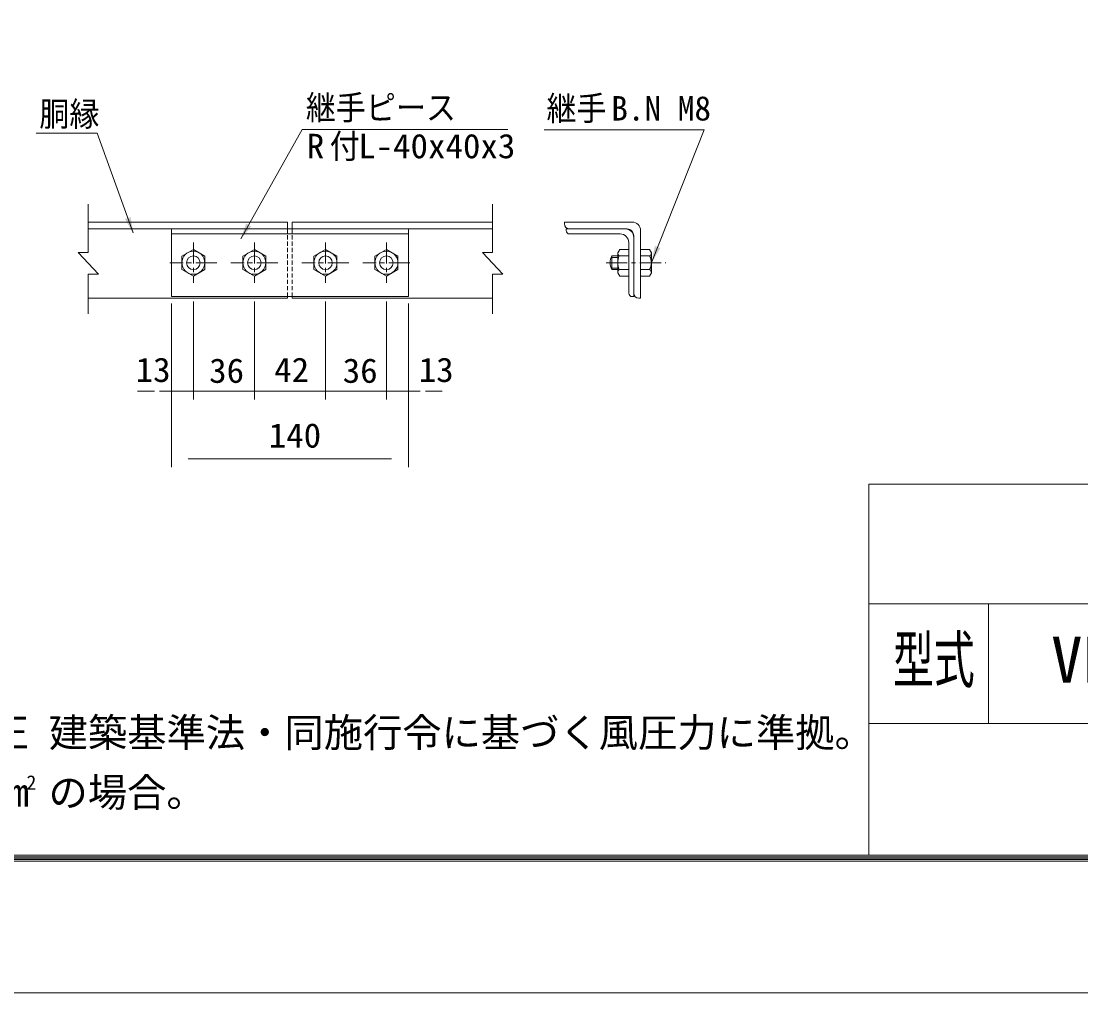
# Model space of a CAD drawing. Units: millimetres, scale not verified, with parts at other scales. Extents: x -4455 to 4455, y -3150 to 3150.
# Drawn here: x 747 to 2624, y -3150 to -1428 of the extents above; entities that cross this region are included whole.
import ezdxf
from ezdxf.enums import TextEntityAlignment as Align

# ---------------------------------------------------------------- set-up
doc = ezdxf.new("R2010")
doc.units = ezdxf.units.MM
doc.header["$LTSCALE"] = 30
doc.linetypes.add('USER1', pattern=[2, 1.25, -0.25, 0.25, -0.25])
doc.linetypes.add('USER3', pattern=[0.375, 0.25, -0.125])
doc.layers.add('0-B_7詳細', color=7, linetype='Continuous', lineweight=18)
doc.layers.add('0-F_D-TTL', color=7, linetype='Continuous', lineweight=9)
doc.layers.add('0-E_D-TTL-TXT', color=7, linetype='Continuous')
doc.styles.add('ＭＳ ゴシック', font='')
doc.styles.get('ＭＳ ゴシック').set_extended_font_data('MS Gothic')

msp = doc.modelspace()

# ---------------------------------------------------------------- linework, layer by layer
at = {"layer": '0-B_7詳細', "color": 4}
for p, q in [((865.73, -1837.97), (865.73, -1752.39)), ((1582, -1837.97), (1582, -1752.39)), ((847.73, -1837.97), (883.73, -1876.74)), ((865.73, -1837.97), (847.73, -1837.97)), ((1564, -1837.97), (1600, -1876.74)), ((1582, -1837.97), (1564, -1837.97)), ((865.73, -1876.74), (865.73, -1946.93)), ((865.73, -1876.74), (883.73, -1876.74)), ((1582, -1876.74), (1600, -1876.74)), ((1582, -1876.74), (1582, -1946.93))]:
    msp.add_line(p, q, dxfattribs=at)
at = {"layer": '0-B_7詳細', "lineweight": 9}
for p, q in [((1218.86, -1784.31), (865.73, -1784.31)), ((1582, -1796.31), (865.73, -1796.31)), ((1013.06, -1796.31), (1013.06, -1916.31)), ((1218.86, -1796.31), (1218.86, -1784.31)), ((1582, -1784.31), (1227.26, -1784.31)), ((1227.26, -1796.31), (1227.26, -1784.31)), ((1433.06, -1796.31), (1433.06, -1916.31)), ((1817.35, -1796.31), (1712.35, -1796.31)), ((1712.35, -1796.31), (1712.35, -1799.31)), ((1820.35, -1796.31), (1718.35, -1796.31)), ((1844.35, -1919.31), (1844.35, -1799.31)), ((1433.06, -1805.31), (1013.06, -1805.31)), ((1808.35, -1805.31), (1718.35, -1805.31)), ((1823.35, -1820.31), (1823.35, -1895.31)), ((1823.35, -1910.31), (1823.35, -1820.31)), ((1832.35, -1910.31), (1832.35, -1808.31)), ((1832.35, -1916.31), (1832.35, -1811.31)), ((1804.15, -1874.07), (1804.15, -1838.55)), ((1823.35, -1879.83), (1823.35, -1832.79)), ((1844.35, -1832.79), (1844.35, -1879.83)), ((1863.55, -1838.67), (1863.55, -1873.95)), ((1793.49, -1868.31), (1793.49, -1844.31)), ((1804.15, -1844.31), (1793.49, -1844.31)), ((1806.21, -1844.31), (1823.35, -1844.31)), ((1860.15, -1844.31), (1844.35, -1844.31)), ((1804.15, -1868.31), (1793.49, -1868.31)), ((1804.15, -1874.07), (1807.47, -1879.83)), ((1806.21, -1868.31), (1823.35, -1868.31)), ((1860.15, -1868.31), (1844.35, -1868.31)), ((1807.47, -1879.83), (1823.35, -1879.83)), ((1218.86, -1919.31), (1218.86, -1913.31)), ((1227.26, -1919.31), (1227.26, -1913.31)), ((1218.86, -1919.31), (865.73, -1919.31)), ((1433.06, -1916.31), (1013.06, -1916.31)), ((1582, -1919.31), (1227.26, -1919.31)), ((1832.35, -1916.31), (1829.35, -1916.31)), ((1844.35, -1919.31), (1841.35, -1919.31))]:
    msp.add_line(p, q, dxfattribs=at)
at = {"layer": '0-B_7詳細', "color": 3, "linetype": 'USER3'}
for p, q in [((1218.86, -1796.31), (1218.86, -1916.31)), ((1227.26, -1796.31), (1227.26, -1916.31))]:
    msp.add_line(p, q, dxfattribs=at)
at = {"layer": '0-B_7詳細', "color": 1, "linetype": 'USER1'}
for p, q in [((1052.06, -1820.37), (1052.06, -1892.12)), ((1160.06, -1820.37), (1160.06, -1892.12)), ((1286.06, -1820.37), (1286.06, -1892.12)), ((1394.06, -1820.37), (1394.06, -1892.12)), ((1093.75, -1856.31), (1010.15, -1856.31)), ((1201.75, -1856.31), (1118.15, -1856.31)), ((1327.75, -1856.31), (1244.15, -1856.31)), ((1435.75, -1856.31), (1352.15, -1856.31)), ((1783.09, -1856.31), (1889.14, -1856.31))]:
    msp.add_line(p, q, dxfattribs=at)
at = {"layer": '0-B_7詳細', "color": 1}
for p, q in [((1804.15, -1846.71), (1792.28, -1846.71)), ((1804.15, -1865.91), (1792.28, -1865.91)), ((1013.06, -1928.31), (1013.06, -2098.62)), ((1013.06, -1928.31), (1013.06, -2218.62)), ((1052.06, -1925.12), (1052.06, -2098.62)), ((1052.06, -1925.12), (1052.06, -2098.62)), ((1160.06, -1925.12), (1160.06, -2098.62)), ((1160.06, -1925.12), (1160.06, -2098.62)), ((1286.06, -1925.12), (1286.06, -2098.62)), ((1286.06, -1925.12), (1286.06, -2098.62)), ((1394.06, -1925.12), (1394.06, -2098.62)), ((1394.06, -1925.12), (1394.06, -2098.62)), ((1433.06, -1928.31), (1433.06, -2098.62)), ((1433.06, -1928.31), (1433.06, -2218.62)), ((983.06, -2083.62), (953.06, -2083.62)), ((1022.06, -2083.62), (992.06, -2083.62)), ((1052.06, -2083.62), (1013.06, -2083.62)), ((1160.06, -2083.62), (1052.06, -2083.62)), ((1082.06, -2083.62), (1112.06, -2083.62)), ((1130.06, -2083.62), (1100.06, -2083.62)), ((1160.06, -2083.62), (1286.06, -2083.62)), ((1190.06, -2083.62), (1220.06, -2083.62)), ((1256.06, -2083.62), (1226.06, -2083.62)), ((1286.06, -2083.62), (1394.06, -2083.62)), ((1316.06, -2083.62), (1346.06, -2083.62)), ((1364.06, -2083.62), (1334.06, -2083.62)), ((1394.06, -2083.62), (1433.06, -2083.62)), ((1424.06, -2083.62), (1454.06, -2083.62)), ((1463.06, -2083.62), (1493.06, -2083.62)), ((1043.06, -2203.62), (1403.06, -2203.62))]:
    msp.add_line(p, q, dxfattribs=at)
for points in [[(773.73, -1626.41), (881.65, -1626.41), (945.32, -1803.33)], [(1609.12, -1619.83), (1244.64, -1619.83), (1136.32, -1813.7)], [(1673.38, -1620.8), (1956.81, -1620.8), (1864.28, -1854.45)]]:
    msp.add_lwpolyline(points, dxfattribs=at)
at = {"layer": '0-B_7詳細', "lineweight": 9}
for points in [[(1829.35, -1784.31), (1709.35, -1784.31), (1709.35, -1787.31)], [(1804.15, -1838.55), (1807.47, -1832.79), (1823.35, -1832.79)], [(1863.55, -1838.67), (1860.15, -1832.79), (1844.35, -1832.79)], [(1863.55, -1873.95), (1860.15, -1879.83), (1844.35, -1879.83)]]:
    msp.add_lwpolyline(points, dxfattribs=at)
for points in [[(1052.06, -1832.79), (1031.69, -1844.55), (1031.69, -1868.07), (1052.06, -1879.83), (1072.43, -1868.07), (1072.43, -1844.55)], [(1160.06, -1832.79), (1139.69, -1844.55), (1139.69, -1868.07), (1160.06, -1879.83), (1180.43, -1868.07), (1180.43, -1844.55)], [(1286.06, -1832.79), (1265.69, -1844.55), (1265.69, -1868.07), (1286.06, -1879.83), (1306.43, -1868.07), (1306.43, -1844.55)], [(1394.06, -1832.79), (1373.69, -1844.55), (1373.69, -1868.07), (1394.06, -1879.83), (1414.43, -1868.07), (1414.43, -1844.55)]]:
    msp.add_lwpolyline(points, close=True, dxfattribs=at)
for centre, radius in [((1052.06, -1856.31), 20.4), ((1160.06, -1856.31), 20.4), ((1286.06, -1856.31), 20.4), ((1394.06, -1856.31), 20.4), ((1052.06, -1856.31), 12), ((1160.06, -1856.31), 12), ((1286.06, -1856.31), 12), ((1394.06, -1856.31), 12)]:
    msp.add_circle(centre, radius, dxfattribs=at)
for centre, radius, start, end in [((1718.35, -1787.31), 9, 180, 270), ((1718.35, -1799.31), 6, 180, 270), ((1817.35, -1811.31), 15, 0, 90), ((1820.35, -1808.31), 12, 0, 90), ((1829.35, -1799.31), 15, 0, 90), ((1808.35, -1820.31), 15, 0, 90), ((1808.35, -1820.31), 15, 0, 90), ((1813.23, -1838.55), 9.09, 180, 219.3382), ((1857.67, -1838.97), 5.88, 294.94299, 2.968), ((1814.27, -1856.31), 24, 150, 210), ((1840.15, -1856.31), 36, 160.52878, 199.47122), ((1840.64, -1856.31), 22.91, 328.40741, 31.59259), ((1813.23, -1874.07), 9.09, 140.6618, 180), ((1857.67, -1873.64), 5.88, 357.032, 65.05701), ((1829.35, -1910.31), 6, 180, 270), ((1841.35, -1910.31), 9, 180, 270)]:
    msp.add_arc(centre, radius, start, end, dxfattribs=at)
at = {"layer": '0-B_7詳細', "color": 1}
for points in [[(946, -1805.22), (930.94, -1778.75), (940.74, -1775.22)], [(1135.35, -1815.45), (1145.43, -1786.72), (1154.53, -1791.8)], [(1863.55, -1856.31), (1869.75, -1826.5), (1879.44, -1830.33)]]:
    msp.add_solid(points, dxfattribs=at)
at = {"layer": '0-F_D-TTL'}
for p, q in [((2248.79, -2248.64), (2248.79, -2906.26)), ((2248.79, -2248.64), (4158.01, -2248.64)), ((2248.79, -2460.77), (4158.01, -2460.77)), ((2460.92, -2460.77), (2460.92, -2672.91)), ((2248.79, -2672.91), (4158.01, -2672.91))]:
    msp.add_line(p, q, dxfattribs=at)
at = {"layer": '0-F_D-TTL', "color": 2, "lineweight": 18}
msp.add_lwpolyline([(-4454.7, 3150.21), (4455, 3150.21), (4455, -3150.21), (-4454.7, -3150.21)], close=True, dxfattribs=at)
at = {"layer": '0-F_D-TTL'}
for points in [[(-4168.31, 2916.87), (4168.62, 2916.87), (4168.62, -2916.87), (-4168.31, -2916.87)], [(-4165.66, 2914.21), (4165.97, 2914.21), (4165.97, -2914.21), (-4165.66, -2914.21)], [(-4163.01, 2911.56), (4163.31, 2911.56), (4163.31, -2911.56), (-4163.01, -2911.56)], [(-4160.36, 2908.91), (4160.66, 2908.91), (4160.66, -2908.91), (-4160.36, -2908.91)], [(-4157.71, 2906.26), (4158.01, 2906.26), (4158.01, -2906.26), (-4157.71, -2906.26)]]:
    msp.add_lwpolyline(points, close=True, dxfattribs=at)

# ---------------------------------------------------------------- texts
at = {"layer": '0-B_7詳細', "color": 3, "style": 'ＭＳ ゴシック'}
for s, width, p in [('継手ピース', 0.9, (1251.31, -1615.97)), ('継手', 0.9, (1677.63, -1617.21)), ('胴縁', 0.9, (779.21, -1627.24)), ('R', 1.05, (1252.88, -1684.12)), ('付', 0.9, (1293.62, -1684.12)), ('L-40x40x3', 1.05, (1343.96, -1684.12)), ('13', 1.05, (949.8, -2080.65)), ('36', 1.05, (1079.98, -2082.12)), ('42', 1.05, (1195.24, -2080.65)), ('36', 1.05, (1316.64, -2082.12)), ('13', 1.05, (1451.31, -2080.65)), ('140', 1.05, (1185.56, -2196.95))]:
    msp.add_text(s, height=43.33, dxfattribs=dict(at, width=width)).set_placement(p, align=Align.BOTTOM_LEFT)
msp.add_text('B.N M8', height=43.33, dxfattribs=at).set_placement((1792.35, -1617.21), align=Align.BOTTOM_LEFT)
at = {"layer": '0-E_D-TTL-TXT', "style": 'ＭＳ ゴシック', "width": 0.65}
msp.add_text('型式', height=81.64, dxfattribs=at).set_placement((2291.5, -2624.97), align=Align.BOTTOM_LEFT)
at = {"layer": '0-E_D-TTL-TXT', "style": 'ＭＳ ゴシック'}
for s, height, p in [('VB5型H1500', 81.64, (2571.66, -2624.97)), ('（設計条件）風荷重：昭和57年改正 建築基準法・同施行令に基づく風圧力に準拠。', 51.03, (-352.47, -2729.76)), ('（基礎条件）長期許容地耐力98kN/m の場合。', 51.03, (-352.47, -2835.83)), ('2', 25.51, (756.44, -2797.85))]:
    msp.add_text(s, height=height, dxfattribs=at).set_placement(p, align=Align.BOTTOM_LEFT)

doc.saveas('drawing.dxf')
